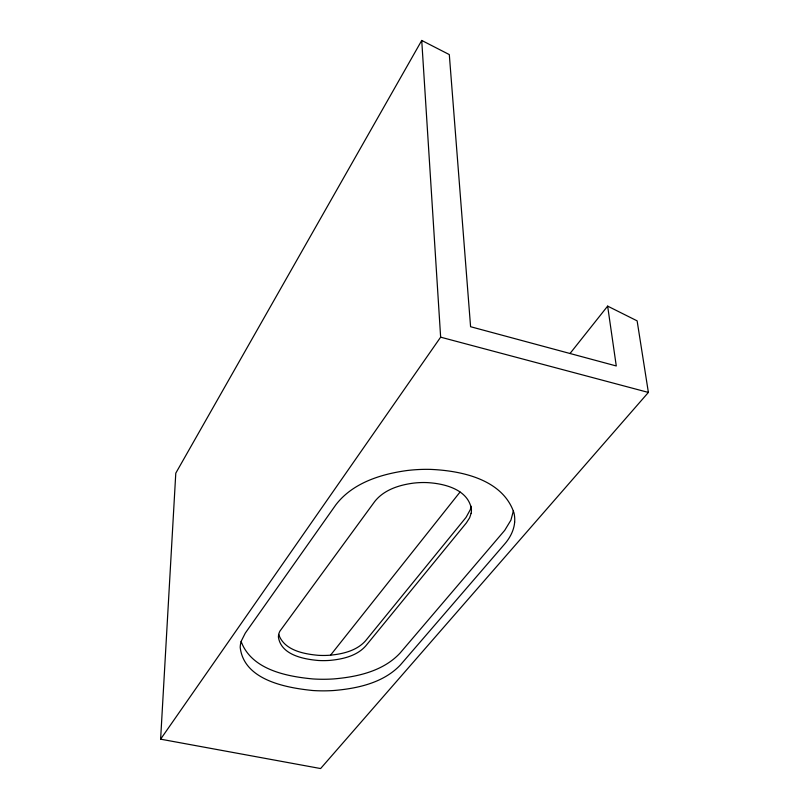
<?xml version="1.0" encoding="UTF-8"?>
<svg xmlns="http://www.w3.org/2000/svg" width="809" height="809" viewBox="0 0 809 809"><rect width="100%" height="100%" fill="white"/><g stroke="black" fill="none" stroke-linecap="round" stroke-linejoin="round"><path stroke-width="1.21" d="M160.617 739.173L175.786 473.154L421.732 40.45L449.308 54.587L470.585 326.715L616.276 365.961L607.64 306.115L637.128 320.86L648.383 392.436L320.607 768.55L160.617 739.173L440.642 337.171L421.732 40.45M513.422 510.782L510.914 520.157L504.715 530.35L399.97 653.187C383.102 671.237 357.265 676.941 333.561 678.933A159.312 159.312 0 0 1 312.901 678.943C286.386 676.435 251.548 669.64 241.133 641.507M330.537 655.179L460.038 492.044M570.021 353.503L607.64 306.115M440.642 337.171L648.383 392.436M278.701 634.408C284.03 650.234 303.628 654.006 318.271 655.32A86.33 86.33 0 0 0 329.607 655.25C342.46 654.076 356.526 650.891 365.486 640.88L466.035 517.396L470.241 509.771A17.838 17.838 0 0 0 470.959 506.151M514.655 522.129C514.008 530.269 510.054 537.803 504.776 543.901L400.425 664.927C383.405 682.927 357.477 688.53 333.692 690.522A161.729 161.729 0 0 1 312.941 690.532C286.143 687.812 243.964 680.227 240.202 647.402A23.198 23.198 0 0 1 241.274 641.082L245.279 633.123L335.826 504.846C352.542 482.953 380.837 474.104 407.099 470.525A162.74 162.74 0 0 1 430.408 469.382C461.626 470.696 502.753 479.383 513.978 512.876A30.337 30.337 0 0 1 514.655 522.129M471.111 513.341L469.645 517.78L466.409 522.857L365.617 646.078C356.617 656.079 342.531 659.244 329.657 660.407A86.907 86.907 0 0 1 318.301 660.478C303.304 659.173 280.996 654.845 278.397 637.007A13.44 13.44 0 0 1 279.874 631.202L374.759 501.469C384.063 489.688 399.464 484.915 413.814 483.084A87.443 87.443 0 0 1 426.353 482.568C443.605 483.317 467.794 489 471.384 508.881A16.938 16.938 0 0 1 471.111 513.341"/></g></svg>
